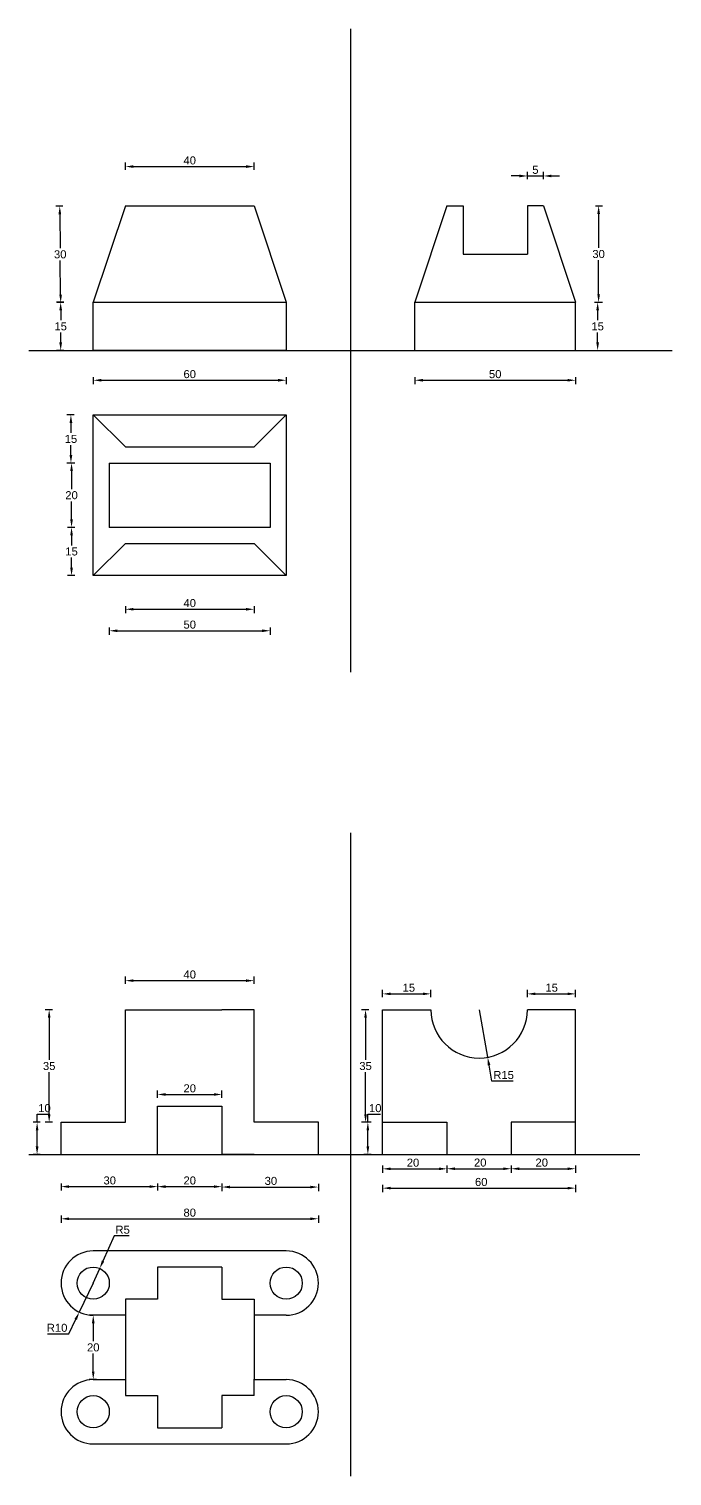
# Model space of a CAD drawing. Header units: millimetres. Extents: x 3658 to 4610, y 2149 to 2600.
# Drawn here: x 4150 to 4350, y 2150 to 2600 of the extents above; entities that cross this region are included whole.
import ezdxf

# ---------------------------------------------------------------- set-up
doc = ezdxf.new("R2010")
doc.units = ezdxf.units.MM
doc.styles.get("Standard").update_dxf_attribs({"font": 'arial.ttf'})
doc.dimstyles.new('ISO-25', dxfattribs={"dimtxt": 2.5, "dimasz": 2.5, "dimexe": 1.25, "dimexo": 0.625, "dimtad": 1, "dimtih": 1, "dimtoh": 1, "dimtxsty": 'Standard', "dimcen": 2.5, "dimadec": 0, "dimazin": 0, "dimtfac": 1, "dimtmove": 0, "dimatfit": 3, "dimfxl": 1, "dimfxlon": 1, "dimarcsym": 0})

# ---------------------------------------------------------------- blocks, each defined once
blk = doc.blocks.new('*D1')
at = {"color": 0, "lineweight": -2, "transparency": 16777216}
for p, q in [((4160.87, 2515), (4158.62, 2515)), ((4159.87, 2512.5), (4159.87, 2509.4)), ((4159.87, 2502.5), (4159.87, 2505.6)), ((4160.87, 2500), (4158.62, 2500))]:
    blk.add_line(p, q, dxfattribs=at)
at = {"color": 0, "transparency": 16777216}
for points in [[(4159.45, 2512.5), (4160.29, 2512.5), (4159.87, 2515)], [(4159.45, 2502.5), (4160.29, 2502.5), (4159.87, 2500)]]:
    blk.add_solid(points, dxfattribs=at)
at = {"layer": 'Defpoints', "color": 0, "transparency": 16777216}
for p in [(4159.87, 2515), (4170, 2515), (4170, 2500)]:
    blk.add_point(p, dxfattribs=at)
at = {"color": 0, "transparency": 16777216, "insert": (4159.87, 2507.5), "char_height": 2.5, "attachment_point": 5}
blk.add_mtext('15', dxfattribs=at)
blk = doc.blocks.new('*D2')
at = {"color": 0, "lineweight": -2, "transparency": 16777216}
for p, q in [((4180, 2556.2), (4180, 2558.45)), ((4182.5, 2557.2), (4217.5, 2557.2)), ((4220, 2556.2), (4220, 2558.45))]:
    blk.add_line(p, q, dxfattribs=at)
at = {"color": 0, "transparency": 16777216}
for points in [[(4182.5, 2557.62), (4182.5, 2556.78), (4180, 2557.2)], [(4217.5, 2557.62), (4217.5, 2556.78), (4220, 2557.2)]]:
    blk.add_solid(points, dxfattribs=at)
at = {"layer": 'Defpoints', "color": 0, "transparency": 16777216}
for p in [(4220, 2557.2), (4180, 2545), (4220, 2545)]:
    blk.add_point(p, dxfattribs=at)
at = {"color": 0, "transparency": 16777216, "insert": (4200, 2559.1), "char_height": 2.5, "attachment_point": 5}
blk.add_mtext('40', dxfattribs=at)
blk = doc.blocks.new('*D3')
at = {"color": 0, "lineweight": -2, "transparency": 16777216}
for p, q in [((4160.58, 2544.91), (4158.33, 2544.89)), ((4159.6, 2542.4), (4159.71, 2531.8)), ((4159.85, 2517.4), (4159.75, 2528)), ((4160.88, 2514.91), (4158.63, 2514.89))]:
    blk.add_line(p, q, dxfattribs=at)
at = {"color": 0, "transparency": 16777216}
for points in [[(4160.02, 2542.4), (4159.19, 2542.4), (4159.58, 2544.9)], [(4160.27, 2517.4), (4159.44, 2517.39), (4159.88, 2514.9)]]:
    blk.add_solid(points, dxfattribs=at)
at = {"layer": 'Defpoints', "color": 0, "transparency": 16777216}
for p in [(4159.58, 2544.9), (4169.7, 2545), (4170, 2515)]:
    blk.add_point(p, dxfattribs=at)
at = {"color": 0, "transparency": 16777216, "insert": (4159.73, 2529.9), "char_height": 2.5, "attachment_point": 5}
blk.add_mtext('30', dxfattribs=at)
blk = doc.blocks.new('*D4')
at = {"color": 0, "lineweight": -2, "transparency": 16777216}
for p, q in [((4302.5, 2554.28), (4300, 2554.28)), ((4305, 2553.28), (4305, 2555.53)), ((4305, 2554.28), (4310, 2554.28)), ((4310, 2553.28), (4310, 2555.53)), ((4312.5, 2554.28), (4315, 2554.28))]:
    blk.add_line(p, q, dxfattribs=at)
at = {"color": 0, "transparency": 16777216}
for points in [[(4302.5, 2554.7), (4302.5, 2553.86), (4305, 2554.28)], [(4312.5, 2554.7), (4312.5, 2553.86), (4310, 2554.28)]]:
    blk.add_solid(points, dxfattribs=at)
at = {"layer": 'Defpoints', "color": 0, "transparency": 16777216}
for p in [(4310, 2554.28), (4305, 2545), (4310, 2545)]:
    blk.add_point(p, dxfattribs=at)
at = {"color": 0, "transparency": 16777216, "insert": (4307.5, 2556.18), "char_height": 2.5, "attachment_point": 5}
blk.add_mtext('5', dxfattribs=at)
blk = doc.blocks.new('*D5')
at = {"color": 0, "lineweight": -2, "transparency": 16777216}
for p, q in [((4325.86, 2515), (4328.11, 2515)), ((4326.86, 2512.5), (4326.86, 2509.4)), ((4326.86, 2502.5), (4326.86, 2505.6)), ((4325.86, 2500), (4328.11, 2500))]:
    blk.add_line(p, q, dxfattribs=at)
at = {"color": 0, "transparency": 16777216}
for points in [[(4326.44, 2512.5), (4327.28, 2512.5), (4326.86, 2515)], [(4326.44, 2502.5), (4327.28, 2502.5), (4326.86, 2500)]]:
    blk.add_solid(points, dxfattribs=at)
at = {"layer": 'Defpoints', "color": 0, "transparency": 16777216}
for p in [(4320, 2515), (4326.86, 2515), (4320, 2500)]:
    blk.add_point(p, dxfattribs=at)
at = {"color": 0, "transparency": 16777216, "insert": (4326.86, 2507.5), "char_height": 2.5, "attachment_point": 5}
blk.add_mtext('15', dxfattribs=at)
blk = doc.blocks.new('*D6')
at = {"color": 0, "lineweight": -2, "transparency": 16777216}
for p, q in [((4326.16, 2545), (4328.41, 2545)), ((4327.16, 2542.5), (4327.16, 2531.9)), ((4327.16, 2517.5), (4327.16, 2528.1)), ((4326.16, 2515), (4328.41, 2515))]:
    blk.add_line(p, q, dxfattribs=at)
at = {"color": 0, "transparency": 16777216}
for points in [[(4326.75, 2542.5), (4327.58, 2542.5), (4327.16, 2545)], [(4326.75, 2517.5), (4327.58, 2517.5), (4327.16, 2515)]]:
    blk.add_solid(points, dxfattribs=at)
at = {"layer": 'Defpoints', "color": 0, "transparency": 16777216}
for p in [(4320, 2545), (4327.16, 2545), (4320, 2515)]:
    blk.add_point(p, dxfattribs=at)
at = {"color": 0, "transparency": 16777216, "insert": (4327.16, 2530), "char_height": 2.5, "attachment_point": 5}
blk.add_mtext('30', dxfattribs=at)
blk = doc.blocks.new('*D7')
at = {"color": 0, "lineweight": -2, "transparency": 16777216}
for p, q in [((4170, 2491.75), (4170, 2489.5)), ((4172.5, 2490.75), (4227.5, 2490.75)), ((4230, 2491.75), (4230, 2489.5))]:
    blk.add_line(p, q, dxfattribs=at)
at = {"color": 0, "transparency": 16777216}
for points in [[(4172.5, 2491.17), (4172.5, 2490.34), (4170, 2490.75)], [(4227.5, 2491.17), (4227.5, 2490.34), (4230, 2490.75)]]:
    blk.add_solid(points, dxfattribs=at)
at = {"layer": 'Defpoints', "color": 0, "transparency": 16777216}
for p in [(4170, 2500), (4230, 2500), (4230, 2490.75)]:
    blk.add_point(p, dxfattribs=at)
at = {"color": 0, "transparency": 16777216, "insert": (4200, 2492.65), "char_height": 2.5, "attachment_point": 5}
blk.add_mtext('60', dxfattribs=at)
blk = doc.blocks.new('*D8')
at = {"color": 0, "lineweight": -2, "transparency": 16777216}
for p, q in [((4270, 2491.75), (4270, 2489.5)), ((4272.5, 2490.75), (4317.5, 2490.75)), ((4320, 2491.75), (4320, 2489.5))]:
    blk.add_line(p, q, dxfattribs=at)
at = {"color": 0, "transparency": 16777216}
for points in [[(4272.5, 2491.17), (4272.5, 2490.34), (4270, 2490.75)], [(4317.5, 2491.17), (4317.5, 2490.34), (4320, 2490.75)]]:
    blk.add_solid(points, dxfattribs=at)
at = {"layer": 'Defpoints', "color": 0, "transparency": 16777216}
for p in [(4270, 2500), (4320, 2500), (4320, 2490.75)]:
    blk.add_point(p, dxfattribs=at)
at = {"color": 0, "transparency": 16777216, "insert": (4295, 2492.65), "char_height": 2.5, "attachment_point": 5}
blk.add_mtext('50', dxfattribs=at)
blk = doc.blocks.new('*D9')
at = {"color": 0, "lineweight": -2, "transparency": 16777216}
for p, q in [((4180, 2420.54), (4180, 2418.29)), ((4182.5, 2419.54), (4217.5, 2419.54)), ((4220, 2420.54), (4220, 2418.29))]:
    blk.add_line(p, q, dxfattribs=at)
at = {"color": 0, "transparency": 16777216}
for points in [[(4182.5, 2419.96), (4182.5, 2419.13), (4180, 2419.54)], [(4217.5, 2419.96), (4217.5, 2419.13), (4220, 2419.54)]]:
    blk.add_solid(points, dxfattribs=at)
at = {"layer": 'Defpoints', "color": 0, "transparency": 16777216}
for p in [(4180, 2440), (4220, 2440), (4220, 2419.54)]:
    blk.add_point(p, dxfattribs=at)
at = {"color": 0, "transparency": 16777216, "insert": (4200, 2421.45), "char_height": 2.5, "attachment_point": 5}
blk.add_mtext('40', dxfattribs=at)
blk = doc.blocks.new('*D10')
at = {"color": 0, "lineweight": -2, "transparency": 16777216}
for p, q in [((4175, 2413.86), (4175, 2411.61)), ((4177.5, 2412.86), (4222.5, 2412.86)), ((4225, 2413.86), (4225, 2411.61))]:
    blk.add_line(p, q, dxfattribs=at)
at = {"color": 0, "transparency": 16777216}
for points in [[(4177.5, 2413.27), (4177.5, 2412.44), (4175, 2412.86)], [(4222.5, 2413.27), (4222.5, 2412.44), (4225, 2412.86)]]:
    blk.add_solid(points, dxfattribs=at)
at = {"layer": 'Defpoints', "color": 0, "transparency": 16777216}
for p in [(4175, 2445), (4225, 2445), (4225, 2412.86)]:
    blk.add_point(p, dxfattribs=at)
at = {"color": 0, "transparency": 16777216, "insert": (4200, 2414.76), "char_height": 2.5, "attachment_point": 5}
blk.add_mtext('50', dxfattribs=at)
blk = doc.blocks.new('*D11')
at = {"color": 0, "lineweight": -2, "transparency": 16777216}
for p, q in [((4164.06, 2480), (4161.81, 2480)), ((4163.06, 2477.5), (4163.06, 2474.4)), ((4163.06, 2467.5), (4163.06, 2470.6)), ((4164.06, 2465), (4161.81, 2465))]:
    blk.add_line(p, q, dxfattribs=at)
at = {"color": 0, "transparency": 16777216}
for points in [[(4162.64, 2477.5), (4163.48, 2477.5), (4163.06, 2480)], [(4162.64, 2467.5), (4163.48, 2467.5), (4163.06, 2465)]]:
    blk.add_solid(points, dxfattribs=at)
at = {"layer": 'Defpoints', "color": 0, "transparency": 16777216}
for p in [(4170, 2480), (4163.06, 2465), (4170, 2465)]:
    blk.add_point(p, dxfattribs=at)
at = {"color": 0, "transparency": 16777216, "insert": (4163.06, 2472.5), "char_height": 2.5, "attachment_point": 5}
blk.add_mtext('15', dxfattribs=at)
blk = doc.blocks.new('*D12')
at = {"color": 0, "lineweight": -2, "transparency": 16777216}
for p, q in [((4164.25, 2465), (4162, 2465)), ((4163.25, 2462.5), (4163.25, 2456.9)), ((4163.25, 2447.5), (4163.25, 2453.1)), ((4164.25, 2445), (4162, 2445))]:
    blk.add_line(p, q, dxfattribs=at)
at = {"color": 0, "transparency": 16777216}
for points in [[(4162.84, 2462.5), (4163.67, 2462.5), (4163.25, 2465)], [(4162.84, 2447.5), (4163.67, 2447.5), (4163.25, 2445)]]:
    blk.add_solid(points, dxfattribs=at)
at = {"layer": 'Defpoints', "color": 0, "transparency": 16777216}
for p in [(4175, 2465), (4163.25, 2445), (4175, 2445)]:
    blk.add_point(p, dxfattribs=at)
at = {"color": 0, "transparency": 16777216, "insert": (4163.25, 2455), "char_height": 2.5, "attachment_point": 5}
blk.add_mtext('20', dxfattribs=at)
blk = doc.blocks.new('*D13')
at = {"color": 0, "lineweight": -2, "transparency": 16777216}
for p, q in [((4164.25, 2445), (4162, 2445)), ((4163.25, 2442.5), (4163.25, 2439.4)), ((4163.25, 2432.5), (4163.25, 2435.6)), ((4164.25, 2430), (4162, 2430))]:
    blk.add_line(p, q, dxfattribs=at)
at = {"color": 0, "transparency": 16777216}
for points in [[(4162.84, 2442.5), (4163.67, 2442.5), (4163.25, 2445)], [(4162.84, 2432.5), (4163.67, 2432.5), (4163.25, 2430)]]:
    blk.add_solid(points, dxfattribs=at)
at = {"layer": 'Defpoints', "color": 0, "transparency": 16777216}
for p in [(4163.25, 2445), (4170, 2445), (4170, 2430)]:
    blk.add_point(p, dxfattribs=at)
at = {"color": 0, "transparency": 16777216, "insert": (4163.25, 2437.5), "char_height": 2.5, "attachment_point": 5}
blk.add_mtext('15', dxfattribs=at)
blk = doc.blocks.new('*D28')
at = {"color": 0, "lineweight": -2, "transparency": 16777216}
for p, q in [((4190, 2267.66), (4190, 2269.91)), ((4192.5, 2268.66), (4207.5, 2268.66)), ((4210, 2267.66), (4210, 2269.91))]:
    blk.add_line(p, q, dxfattribs=at)
at = {"color": 0, "transparency": 16777216}
for points in [[(4192.5, 2269.08), (4192.5, 2268.24), (4190, 2268.66)], [(4207.5, 2269.08), (4207.5, 2268.24), (4210, 2268.66)]]:
    blk.add_solid(points, dxfattribs=at)
at = {"layer": 'Defpoints', "color": 0, "transparency": 16777216}
for p in [(4210, 2268.66), (4190, 2265), (4210, 2265)]:
    blk.add_point(p, dxfattribs=at)
at = {"color": 0, "transparency": 16777216, "insert": (4200, 2270.56), "char_height": 2.5, "attachment_point": 5}
blk.add_mtext('20', dxfattribs=at)
blk = doc.blocks.new('*D29')
at = {"color": 0, "lineweight": -2, "transparency": 16777216}
for p, q in [((4180, 2303.05), (4180, 2305.3)), ((4182.5, 2304.05), (4217.5, 2304.05)), ((4220, 2303.05), (4220, 2305.3))]:
    blk.add_line(p, q, dxfattribs=at)
at = {"color": 0, "transparency": 16777216}
for points in [[(4182.5, 2304.47), (4182.5, 2303.64), (4180, 2304.05)], [(4217.5, 2304.47), (4217.5, 2303.64), (4220, 2304.05)]]:
    blk.add_solid(points, dxfattribs=at)
at = {"layer": 'Defpoints', "color": 0, "transparency": 16777216}
for p in [(4220, 2304.05), (4180, 2295), (4220, 2295)]:
    blk.add_point(p, dxfattribs=at)
at = {"color": 0, "transparency": 16777216, "insert": (4200, 2305.96), "char_height": 2.5, "attachment_point": 5}
blk.add_mtext('40', dxfattribs=at)
blk = doc.blocks.new('*D30')
at = {"color": 0, "lineweight": -2, "transparency": 16777216}
for p, q in [((4157.29, 2295), (4155.04, 2295)), ((4156.29, 2292.5), (4156.29, 2279.4)), ((4156.29, 2262.5), (4156.29, 2275.6)), ((4157.29, 2260), (4155.04, 2260))]:
    blk.add_line(p, q, dxfattribs=at)
at = {"color": 0, "transparency": 16777216}
for points in [[(4155.87, 2292.5), (4156.71, 2292.5), (4156.29, 2295)], [(4155.87, 2262.5), (4156.71, 2262.5), (4156.29, 2260)]]:
    blk.add_solid(points, dxfattribs=at)
at = {"layer": 'Defpoints', "color": 0, "transparency": 16777216}
for p in [(4156.29, 2295), (4180, 2295), (4180, 2260)]:
    blk.add_point(p, dxfattribs=at)
at = {"color": 0, "transparency": 16777216, "insert": (4156.29, 2277.5), "char_height": 2.5, "attachment_point": 5}
blk.add_mtext('35', dxfattribs=at)
blk = doc.blocks.new('*D31')
at = {"color": 0, "lineweight": -2, "transparency": 16777216}
for p, q in [((4153.54, 2260), (4151.29, 2260)), ((4152.54, 2260), (4152.54, 2262.5)), ((4152.54, 2262.5), (4156.5, 2262.5)), ((4152.54, 2252.5), (4152.54, 2257.5)), ((4153.54, 2250), (4151.29, 2250))]:
    blk.add_line(p, q, dxfattribs=at)
at = {"color": 0, "transparency": 16777216}
for points in [[(4152.12, 2257.5), (4152.96, 2257.5), (4152.54, 2260)], [(4152.12, 2252.5), (4152.96, 2252.5), (4152.54, 2250)]]:
    blk.add_solid(points, dxfattribs=at)
at = {"layer": 'Defpoints', "color": 0, "transparency": 16777216}
for p in [(4152.54, 2260), (4160, 2260), (4160, 2250)]:
    blk.add_point(p, dxfattribs=at)
at = {"color": 0, "transparency": 16777216, "insert": (4154.83, 2264.4), "char_height": 2.5, "attachment_point": 5}
blk.add_mtext('10', dxfattribs=at)
blk = doc.blocks.new('*D32')
at = {"color": 0, "lineweight": -2, "transparency": 16777216}
for p, q in [((4160, 2241.01), (4160, 2238.76)), ((4190, 2241.01), (4190, 2238.76)), ((4162.5, 2240.01), (4187.5, 2240.01))]:
    blk.add_line(p, q, dxfattribs=at)
at = {"color": 0, "transparency": 16777216}
for points in [[(4162.5, 2240.42), (4162.5, 2239.59), (4160, 2240.01)], [(4187.5, 2240.42), (4187.5, 2239.59), (4190, 2240.01)]]:
    blk.add_solid(points, dxfattribs=at)
at = {"layer": 'Defpoints', "color": 0, "transparency": 16777216}
for p in [(4160, 2250), (4190, 2250), (4190, 2240.01)]:
    blk.add_point(p, dxfattribs=at)
at = {"color": 0, "transparency": 16777216, "insert": (4175.12, 2241.91), "char_height": 2.5, "attachment_point": 5}
blk.add_mtext('30', dxfattribs=at)
blk = doc.blocks.new('*D33')
at = {"color": 0, "lineweight": -2, "transparency": 16777216}
for p, q in [((4190, 2241), (4190, 2238.75)), ((4210, 2241), (4210, 2238.75)), ((4192.5, 2240), (4207.5, 2240))]:
    blk.add_line(p, q, dxfattribs=at)
at = {"color": 0, "transparency": 16777216}
for points in [[(4192.5, 2240.42), (4192.5, 2239.58), (4190, 2240)], [(4207.5, 2240.42), (4207.5, 2239.58), (4210, 2240)]]:
    blk.add_solid(points, dxfattribs=at)
at = {"layer": 'Defpoints', "color": 0, "transparency": 16777216}
for p in [(4190, 2250), (4210, 2250), (4210, 2240)]:
    blk.add_point(p, dxfattribs=at)
at = {"color": 0, "transparency": 16777216, "insert": (4200, 2241.9), "char_height": 2.5, "attachment_point": 5}
blk.add_mtext('20', dxfattribs=at)
blk = doc.blocks.new('*D34')
at = {"color": 0, "lineweight": -2, "transparency": 16777216}
for p, q in [((4210, 2240.87), (4210, 2238.62)), ((4212.5, 2239.87), (4237.5, 2239.87)), ((4240, 2240.87), (4240, 2238.62))]:
    blk.add_line(p, q, dxfattribs=at)
at = {"color": 0, "transparency": 16777216}
for points in [[(4212.5, 2240.29), (4212.5, 2239.46), (4210, 2239.87)], [(4237.5, 2240.29), (4237.5, 2239.46), (4240, 2239.87)]]:
    blk.add_solid(points, dxfattribs=at)
at = {"layer": 'Defpoints', "color": 0, "transparency": 16777216}
for p in [(4210, 2250), (4240, 2250), (4240, 2239.87)]:
    blk.add_point(p, dxfattribs=at)
at = {"color": 0, "transparency": 16777216, "insert": (4225.24, 2241.77), "char_height": 2.5, "attachment_point": 5}
blk.add_mtext('30', dxfattribs=at)
blk = doc.blocks.new('*D35')
at = {"color": 0, "lineweight": -2, "transparency": 16777216}
for p, q in [((4160, 2231), (4160, 2228.75)), ((4162.5, 2230), (4237.5, 2230)), ((4240, 2231), (4240, 2228.75))]:
    blk.add_line(p, q, dxfattribs=at)
at = {"color": 0, "transparency": 16777216}
for points in [[(4162.5, 2230.42), (4162.5, 2229.58), (4160, 2230)], [(4237.5, 2230.42), (4237.5, 2229.58), (4240, 2230)]]:
    blk.add_solid(points, dxfattribs=at)
at = {"layer": 'Defpoints', "color": 0, "transparency": 16777216}
for p in [(4160, 2250), (4240, 2250), (4240, 2230)]:
    blk.add_point(p, dxfattribs=at)
at = {"color": 0, "transparency": 16777216, "insert": (4200, 2231.9), "char_height": 2.5, "attachment_point": 5}
blk.add_mtext('80', dxfattribs=at)
blk = doc.blocks.new('*D36')
at = {"color": 0, "lineweight": -2, "transparency": 16777216}
for p, q in [((4260, 2240.53), (4260, 2238.28)), ((4262.5, 2239.53), (4317.5, 2239.53)), ((4320, 2240.53), (4320, 2238.28))]:
    blk.add_line(p, q, dxfattribs=at)
at = {"color": 0, "transparency": 16777216}
for points in [[(4262.5, 2239.95), (4262.5, 2239.12), (4260, 2239.53)], [(4317.5, 2239.95), (4317.5, 2239.12), (4320, 2239.53)]]:
    blk.add_solid(points, dxfattribs=at)
at = {"layer": 'Defpoints', "color": 0, "transparency": 16777216}
for p in [(4260, 2250), (4320, 2250), (4320, 2239.53)]:
    blk.add_point(p, dxfattribs=at)
at = {"color": 0, "transparency": 16777216, "insert": (4290.65, 2241.44), "char_height": 2.5, "attachment_point": 5}
blk.add_mtext('60', dxfattribs=at)
blk = doc.blocks.new('*D37')
at = {"color": 0, "lineweight": -2, "transparency": 16777216}
for p, q in [((4256.4, 2260), (4254.15, 2260)), ((4255.4, 2260), (4255.4, 2262.5)), ((4255.4, 2262.5), (4259.36, 2262.5)), ((4255.4, 2252.5), (4255.4, 2257.5)), ((4256.4, 2250), (4254.15, 2250))]:
    blk.add_line(p, q, dxfattribs=at)
at = {"color": 0, "transparency": 16777216}
for points in [[(4254.98, 2257.5), (4255.81, 2257.5), (4255.4, 2260)], [(4254.98, 2252.5), (4255.81, 2252.5), (4255.4, 2250)]]:
    blk.add_solid(points, dxfattribs=at)
at = {"layer": 'Defpoints', "color": 0, "transparency": 16777216}
for p in [(4255.4, 2260), (4260, 2260), (4260, 2250)]:
    blk.add_point(p, dxfattribs=at)
at = {"color": 0, "transparency": 16777216, "insert": (4257.69, 2264.4), "char_height": 2.5, "attachment_point": 5}
blk.add_mtext('10', dxfattribs=at)
blk = doc.blocks.new('*D38')
at = {"color": 0, "lineweight": -2, "transparency": 16777216}
for p, q in [((4255.68, 2295), (4253.43, 2295)), ((4254.68, 2292.5), (4254.68, 2279.4)), ((4254.68, 2262.5), (4254.68, 2275.6)), ((4255.68, 2260), (4253.43, 2260))]:
    blk.add_line(p, q, dxfattribs=at)
at = {"color": 0, "transparency": 16777216}
for points in [[(4254.26, 2292.5), (4255.1, 2292.5), (4254.68, 2295)], [(4254.26, 2262.5), (4255.1, 2262.5), (4254.68, 2260)]]:
    blk.add_solid(points, dxfattribs=at)
at = {"layer": 'Defpoints', "color": 0, "transparency": 16777216}
for p in [(4254.68, 2295), (4260, 2295), (4260, 2260)]:
    blk.add_point(p, dxfattribs=at)
at = {"color": 0, "transparency": 16777216, "insert": (4254.68, 2277.5), "char_height": 2.5, "attachment_point": 5}
blk.add_mtext('35', dxfattribs=at)
blk = doc.blocks.new('*D39')
at = {"color": 0, "lineweight": -2, "transparency": 16777216}
for p, q in [((4260, 2246.54), (4260, 2244.29)), ((4262.5, 2245.54), (4277.5, 2245.54)), ((4280, 2246.54), (4280, 2244.29))]:
    blk.add_line(p, q, dxfattribs=at)
at = {"color": 0, "transparency": 16777216}
for points in [[(4262.5, 2245.96), (4262.5, 2245.12), (4260, 2245.54)], [(4277.5, 2245.96), (4277.5, 2245.12), (4280, 2245.54)]]:
    blk.add_solid(points, dxfattribs=at)
at = {"layer": 'Defpoints', "color": 0, "transparency": 16777216}
for p in [(4260, 2250), (4280, 2250), (4280, 2245.54)]:
    blk.add_point(p, dxfattribs=at)
at = {"color": 0, "transparency": 16777216, "insert": (4269.44, 2247.44), "char_height": 2.5, "attachment_point": 5}
blk.add_mtext('20', dxfattribs=at)
blk = doc.blocks.new('*D40')
at = {"color": 0, "lineweight": -2, "transparency": 16777216}
for p, q in [((4280, 2246.56), (4280, 2244.31)), ((4282.5, 2245.56), (4297.5, 2245.56)), ((4300, 2246.56), (4300, 2244.31))]:
    blk.add_line(p, q, dxfattribs=at)
at = {"color": 0, "transparency": 16777216}
for points in [[(4282.5, 2245.98), (4282.5, 2245.15), (4280, 2245.56)], [(4297.5, 2245.98), (4297.5, 2245.15), (4300, 2245.56)]]:
    blk.add_solid(points, dxfattribs=at)
at = {"layer": 'Defpoints', "color": 0, "transparency": 16777216}
for p in [(4280, 2250), (4300, 2250), (4300, 2245.56)]:
    blk.add_point(p, dxfattribs=at)
at = {"color": 0, "transparency": 16777216, "insert": (4290.34, 2247.47), "char_height": 2.5, "attachment_point": 5}
blk.add_mtext('20', dxfattribs=at)
blk = doc.blocks.new('*D41')
at = {"color": 0, "lineweight": -2, "transparency": 16777216}
for p, q in [((4300, 2246.56), (4300, 2244.31)), ((4302.5, 2245.56), (4317.5, 2245.56)), ((4320, 2246.56), (4320, 2244.31))]:
    blk.add_line(p, q, dxfattribs=at)
at = {"color": 0, "transparency": 16777216}
for points in [[(4302.5, 2245.98), (4302.5, 2245.15), (4300, 2245.56)], [(4317.5, 2245.98), (4317.5, 2245.15), (4320, 2245.56)]]:
    blk.add_solid(points, dxfattribs=at)
at = {"layer": 'Defpoints', "color": 0, "transparency": 16777216}
for p in [(4300, 2250), (4320, 2250), (4320, 2245.56)]:
    blk.add_point(p, dxfattribs=at)
at = {"color": 0, "transparency": 16777216, "insert": (4309.47, 2247.47), "char_height": 2.5, "attachment_point": 5}
blk.add_mtext('20', dxfattribs=at)
blk = doc.blocks.new('*D42')
at = {"color": 0, "lineweight": -2, "transparency": 16777216}
for p, q in [((4260, 2298.94), (4260, 2301.19)), ((4262.5, 2299.94), (4272.5, 2299.94)), ((4275, 2298.94), (4275, 2301.19))]:
    blk.add_line(p, q, dxfattribs=at)
at = {"color": 0, "transparency": 16777216}
for points in [[(4262.5, 2300.36), (4262.5, 2299.53), (4260, 2299.94)], [(4272.5, 2300.36), (4272.5, 2299.53), (4275, 2299.94)]]:
    blk.add_solid(points, dxfattribs=at)
at = {"layer": 'Defpoints', "color": 0, "transparency": 16777216}
for p in [(4275, 2299.94), (4260, 2295), (4275, 2295)]:
    blk.add_point(p, dxfattribs=at)
at = {"color": 0, "transparency": 16777216, "insert": (4268.14, 2301.85), "char_height": 2.5, "attachment_point": 5}
blk.add_mtext('15', dxfattribs=at)
blk = doc.blocks.new('*D43')
at = {"color": 0, "lineweight": -2, "transparency": 16777216}
for p, q in [((4305, 2298.94), (4305, 2301.19)), ((4307.5, 2299.94), (4317.5, 2299.94)), ((4320, 2298.94), (4320, 2301.19))]:
    blk.add_line(p, q, dxfattribs=at)
at = {"color": 0, "transparency": 16777216}
for points in [[(4307.5, 2300.36), (4307.5, 2299.53), (4305, 2299.94)], [(4317.5, 2300.36), (4317.5, 2299.53), (4320, 2299.94)]]:
    blk.add_solid(points, dxfattribs=at)
at = {"layer": 'Defpoints', "color": 0, "transparency": 16777216}
for p in [(4320, 2299.94), (4305, 2295), (4320, 2295)]:
    blk.add_point(p, dxfattribs=at)
at = {"color": 0, "transparency": 16777216, "insert": (4312.56, 2301.85), "char_height": 2.5, "attachment_point": 5}
blk.add_mtext('15', dxfattribs=at)
blk = doc.blocks.new('*D44')
at = {"color": 0, "lineweight": -2, "transparency": 16777216}
for p, q in [((4290, 2295), (4292.65, 2280.24)), ((4293.99, 2272.8), (4293.09, 2277.78)), ((4300.6, 2272.8), (4293.99, 2272.8))]:
    blk.add_line(p, q, dxfattribs=at)
at = {"color": 0, "transparency": 16777216}
blk.add_solid([(4293.5, 2277.85), (4292.68, 2277.7), (4292.65, 2280.24)], dxfattribs=at)
at = {"layer": 'Defpoints', "color": 0, "transparency": 16777216}
for p in [(4290, 2295), (4292.65, 2280.24)]:
    blk.add_point(p, dxfattribs=at)
at = {"color": 0, "transparency": 16777216, "insert": (4297.61, 2274.7), "char_height": 2.5, "attachment_point": 5}
blk.add_mtext('R15', dxfattribs=at)
blk = doc.blocks.new('*D45')
at = {"color": 0, "lineweight": -2, "transparency": 16777216}
for p, q in [((4176.49, 2224.69), (4173.03, 2216.86)), ((4181.17, 2224.69), (4176.49, 2224.69)), ((4170, 2210), (4172.02, 2214.57))]:
    blk.add_line(p, q, dxfattribs=at)
at = {"color": 0, "transparency": 16777216}
blk.add_solid([(4172.65, 2217.03), (4173.41, 2216.69), (4172.02, 2214.57)], dxfattribs=at)
at = {"layer": 'Defpoints', "color": 0, "transparency": 16777216}
for p in [(4172.02, 2214.57), (4170, 2210)]:
    blk.add_point(p, dxfattribs=at)
at = {"color": 0, "transparency": 16777216, "insert": (4179.14, 2226.59), "char_height": 2.5, "attachment_point": 5}
blk.add_mtext('R5', dxfattribs=at)
blk = doc.blocks.new('*D46')
at = {"color": 0, "lineweight": -2, "transparency": 16777216}
for p, q in [((4170, 2210), (4165.65, 2200.99)), ((4162.37, 2194.19), (4164.57, 2198.74)), ((4155.78, 2194.19), (4162.37, 2194.19))]:
    blk.add_line(p, q, dxfattribs=at)
at = {"color": 0, "transparency": 16777216}
blk.add_solid([(4164.19, 2198.92), (4164.94, 2198.56), (4165.65, 2200.99)], dxfattribs=at)
at = {"layer": 'Defpoints', "color": 0, "transparency": 16777216}
for p in [(4170, 2210), (4165.65, 2200.99)]:
    blk.add_point(p, dxfattribs=at)
at = {"color": 0, "transparency": 16777216, "insert": (4158.76, 2196.09), "char_height": 2.5, "attachment_point": 5}
blk.add_mtext('R10', dxfattribs=at)
blk = doc.blocks.new('*D47')
at = {"color": 0, "lineweight": -2, "transparency": 16777216}
for p, q in [((4171, 2200), (4168.75, 2200)), ((4170, 2197.5), (4170, 2191.9)), ((4170, 2182.5), (4170, 2188.1)), ((4171, 2180), (4168.75, 2180))]:
    blk.add_line(p, q, dxfattribs=at)
at = {"color": 0, "transparency": 16777216}
for points in [[(4169.58, 2197.5), (4170.42, 2197.5), (4170, 2200)], [(4169.58, 2182.5), (4170.42, 2182.5), (4170, 2180)]]:
    blk.add_solid(points, dxfattribs=at)
at = {"layer": 'Defpoints', "color": 0, "transparency": 16777216}
for p in [(4180, 2200), (4170, 2180), (4180, 2180)]:
    blk.add_point(p, dxfattribs=at)
at = {"color": 0, "transparency": 16777216, "insert": (4170, 2190), "char_height": 2.5, "attachment_point": 5}
blk.add_mtext('20', dxfattribs=at)

msp = doc.modelspace()

# ---------------------------------------------------------------- linework, layer by layer
for p, q in [((4250, 2600), (4250, 2400)), ((4180, 2545), (4170, 2515)), ((4180, 2545), (4220, 2545)), ((4220, 2545), (4230, 2515)), ((4280, 2545), (4270, 2515)), ((4280, 2545), (4285, 2545)), ((4285, 2545), (4285, 2530)), ((4310, 2545), (4305, 2545)), ((4305, 2545), (4305, 2530)), ((4310, 2545), (4320, 2515)), ((4285, 2530), (4305, 2530)), ((4170, 2500), (4170, 2515)), ((4170, 2515), (4230, 2515)), ((4230, 2515), (4230, 2500)), ((4270, 2500), (4270, 2515)), ((4270, 2515), (4320, 2515)), ((4320, 2500), (4320, 2515)), ((4150, 2500), (4350, 2500)), ((4230, 2500), (4170, 2500)), ((4270, 2500), (4320, 2500)), ((4170, 2480), (4230, 2480)), ((4170, 2430), (4170, 2480)), ((4170, 2480), (4180, 2470)), ((4220, 2470), (4230, 2480)), ((4230, 2480), (4230, 2430)), ((4180, 2470), (4220, 2470)), ((4175, 2465), (4225, 2465)), ((4175, 2465), (4175, 2445)), ((4225, 2465), (4225, 2445)), ((4225, 2445), (4175, 2445)), ((4170, 2430), (4180, 2440)), ((4180, 2440), (4220, 2440)), ((4220, 2440), (4230, 2430)), ((4230, 2430), (4170, 2430)), ((4250, 2350), (4250, 2150)), ((4180, 2260), (4180, 2295)), ((4180, 2295), (4180, 2295)), ((4180, 2295), (4190, 2295)), ((4190, 2295), (4210, 2295)), ((4220, 2295), (4210, 2295)), ((4220, 2260), (4220, 2295)), ((4260, 2250), (4260, 2295)), ((4260, 2295), (4275, 2295)), ((4320, 2295), (4305, 2295)), ((4320, 2250), (4320, 2295)), ((4190, 2250), (4190, 2265)), ((4190, 2265), (4210, 2265)), ((4210, 2265), (4210, 2250)), ((4160, 2250), (4160, 2260)), ((4160, 2260), (4180, 2260)), ((4240, 2260), (4220, 2260)), ((4240, 2250), (4240, 2260)), ((4260, 2250), (4260, 2260)), ((4260, 2260), (4280, 2260)), ((4280, 2260), (4280, 2250)), ((4320, 2260), (4300, 2260)), ((4300, 2260), (4300, 2250)), ((4320, 2250), (4320, 2260)), ((4150, 2250), (4340, 2250)), ((4160, 2250), (4240, 2250)), ((4180, 2250), (4190, 2250)), ((4220, 2250), (4210, 2250)), ((4260, 2250), (4320, 2250)), ((4270, 2250), (4330, 2250)), ((4230, 2220), (4170, 2220)), ((4210, 2215), (4190, 2215)), ((4190, 2215), (4190, 2205)), ((4210, 2215), (4210, 2205)), ((4190, 2205), (4180, 2205)), ((4180, 2205), (4180, 2200)), ((4210, 2205), (4220, 2205)), ((4220, 2205), (4220, 2200)), ((4180, 2200), (4170, 2200)), ((4180, 2200), (4180, 2180)), ((4230, 2200), (4220, 2200)), ((4220, 2200), (4220, 2180)), ((4170, 2180), (4180, 2180)), ((4180, 2180), (4180, 2175)), ((4220, 2175), (4220, 2180.129)), ((4220, 2180), (4230, 2180)), ((4180, 2175), (4190, 2175)), ((4190, 2175), (4190, 2165)), ((4220, 2175), (4210, 2175)), ((4210, 2175), (4210, 2165)), ((4190, 2165), (4210, 2165)), ((4170, 2160), (4230, 2160))]:
    msp.add_line(p, q)
for centre in [(4170, 2210), (4230, 2210), (4170, 2170), (4230, 2170)]:
    msp.add_circle(centre, 5)
for centre, radius, start, end in [((4290, 2295), 15, 180, 0), ((4170, 2210), 10, 90, 270), ((4230, 2210), 10, 270, 90), ((4170, 2170), 10, 90, 270), ((4230, 2170), 10, 270, 90)]:
    msp.add_arc(centre, radius, start, end)

# ---------------------------------------------------------------- dimensions: what is measured, and where the dimension line sits
for p1, p2, distance, picture, middle in [((4180, 2545), (4220, 2545), 12.201, '*D2', (4200, 2559.103)), ((4305, 2545), (4310, 2545), 9.279, '*D4', (4307.5, 2556.176)), ((4170, 2515), (4169.701, 2545), 10.124, '*D3', (4159.727, 2529.899)), ((4320, 2515), (4320, 2545), -7.163, '*D6', (4327.163, 2530)), ((4170, 2500), (4170, 2515), 10.132, '*D1', (4159.868, 2507.5)), ((4320, 2500), (4320, 2515), -6.859, '*D5', (4326.859, 2507.5)), ((4170, 2500), (4230, 2500), -9.247, '*D7', (4200, 2492.655)), ((4270, 2500), (4320, 2500), -9.247, '*D8', (4295, 2492.655)), ((4170, 2480), (4170, 2465), -6.938, '*D11', (4163.062, 2472.5)), ((4175, 2465), (4175, 2445), -11.747, '*D12', (4163.253, 2455)), ((4170, 2430), (4170, 2445), 6.747, '*D13', (4163.253, 2437.5)), ((4175, 2445), (4225, 2445), -32.143, '*D10', (4200, 2414.758)), ((4180, 2440), (4220, 2440), -20.456, '*D9', (4200, 2421.445)), ((4180, 2295), (4220, 2295), 9.055, '*D29', (4200, 2305.956)), ((4180, 2260), (4180, 2295), 23.711, '*D30', (4156.289, 2277.5)), ((4260, 2260), (4260, 2295), 5.318, '*D38', (4254.682, 2277.5)), ((4190, 2265), (4210, 2265), 3.66, '*D28', (4200, 2270.561)), ((4160, 2250), (4160, 2260), 7.461, '*D31', (4154.832, 2264.401)), ((4260, 2250), (4260, 2260), 4.603, '*D37', (4257.69, 2264.401)), ((4180, 2200), (4180, 2180), -10, '*D47', (4170, 2190))]:
    dim = msp.add_aligned_dim(p1=p1, p2=p2, distance=distance, dimstyle='ISO-25')
    dim.commit()
    dim.dimension.update_dxf_attribs({"geometry": picture, "text_midpoint": middle})
for base, p1, p2, picture, middle in [((4275, 2299.945), (4260, 2295), (4275, 2295), '*D42', (4268.141, 2299.945)), ((4320, 2299.945), (4305, 2295), (4320, 2295), '*D43', (4312.559, 2299.945)), ((4190, 2240.007), (4160, 2250), (4190, 2250), '*D32', (4175.116, 2240.007)), ((4240, 2230), (4160, 2250), (4240, 2250), '*D35', (4200, 2230)), ((4210, 2240), (4190, 2250), (4210, 2250), '*D33', (4200, 2240)), ((4240, 2239.872), (4210, 2250), (4240, 2250), '*D34', (4225.235, 2239.872)), ((4320, 2239.534), (4260, 2250), (4320, 2250), '*D36', (4290.649, 2239.534)), ((4280, 2245.541), (4260, 2250), (4280, 2250), '*D39', (4269.437, 2245.541)), ((4300, 2245.564), (4280, 2250), (4300, 2250), '*D40', (4290.345, 2245.564)), ((4320, 2245.564), (4300, 2250), (4320, 2250), '*D41', (4309.467, 2245.564))]:
    dim = msp.add_linear_dim(base=base, p1=p1, p2=p2, angle=0, dimstyle='ISO-25')
    dim.commit()
    dim.dimension.update_dxf_attribs({"geometry": picture, "text_midpoint": middle, "dimtype": 161})
for center, mpoint, picture, middle in [((4290, 2295), (4292.652, 2280.236), '*D44', (4297.608, 2274.704)), ((4170, 2210), (4165.654, 2200.994), '*D46', (4158.764, 2196.093))]:
    dim = msp.add_radius_dim(center=center, mpoint=mpoint, dimstyle='ISO-25')
    dim.commit()
    dim.dimension.update_dxf_attribs({"geometry": picture, "text_midpoint": middle})
dim = msp.add_radius_dim(center=(4170, 2210), mpoint=(4172.021, 2214.573), dimstyle='ISO-25')
dim.commit()
dim.dimension.update_dxf_attribs({"geometry": '*D45', "text_midpoint": (4179.144, 2224.695), "dimtype": 164})

doc.saveas('drawing.dxf')
